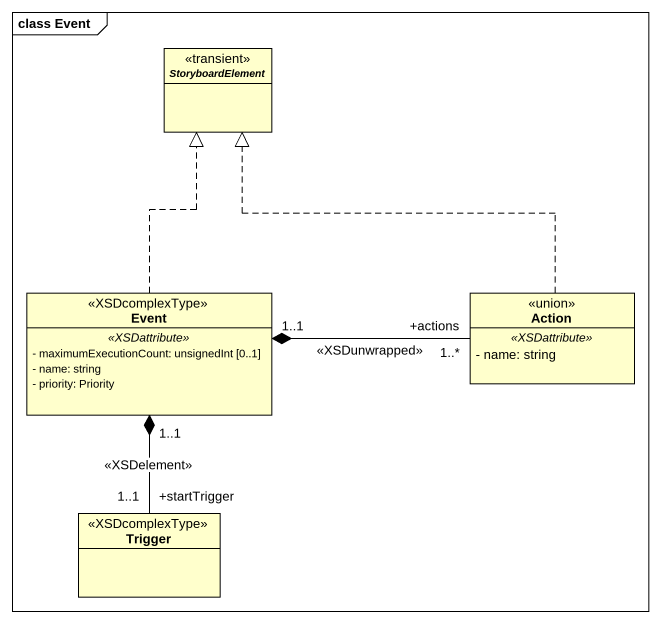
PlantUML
@startuml
mainframe class Event
hide circle
hide empty members
skinparam classAttributeIconSize 0
interface StoryboardElement <<transient>>
class Event <<XSDcomplexType>> {
  .. <<XSDattribute>> ..
  - maximumExecutionCount: unsignedInt [0..1]
  - name: string
  - priority: Priority
}
class "Action" as Action_ <<union>> {
  .. <<XSDattribute>> ..
  - name: string
}
class Trigger <<XSDcomplexType>>
Event .up.|> StoryboardElement
Event "1..1" *-right- "+actions\n1..*" Action_ : <<XSDunwrapped>>
Event "1..1" *-- "+startTrigger\n1..1" Trigger : <<XSDelement>>
Action_ .up.|> StoryboardElement
@enduml
